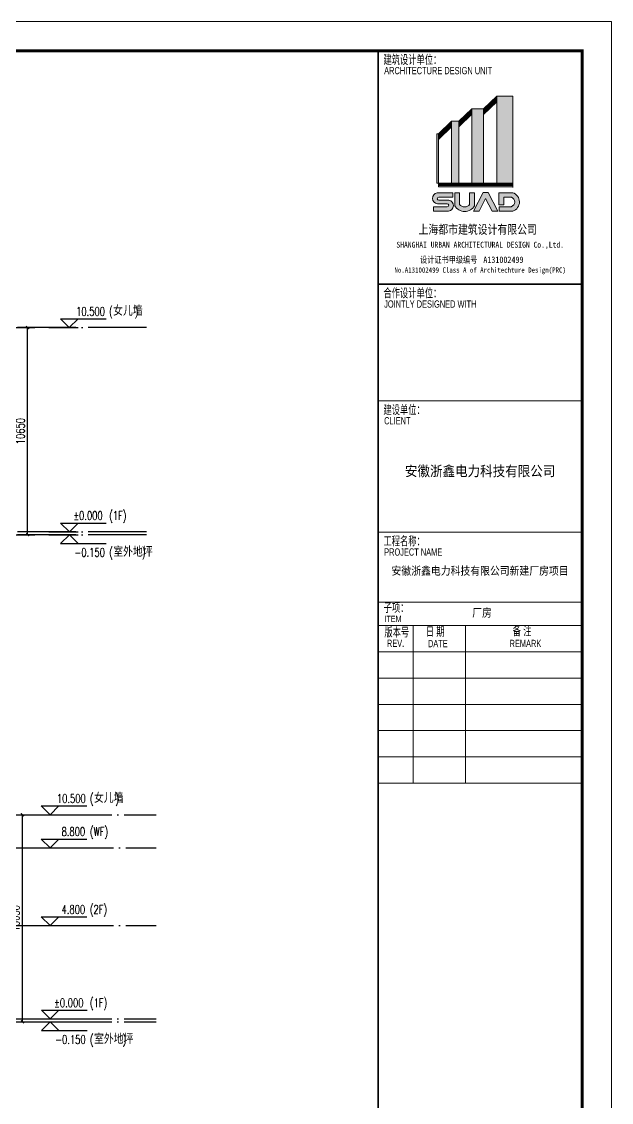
# Model space of a CAD drawing. Extents: x 409931 to 937299, y -508824 to 132289.
# Drawn here: x 585956 to 616297, y -438238 to -382674 of the extents above; entities that cross this region are included whole.
import ezdxf
from ezdxf.enums import TextEntityAlignment as Align

# ---------------------------------------------------------------- set-up
doc = ezdxf.new("R2010")
doc.units = 0
doc.header["$LTSCALE"] = 1500
doc.header["$MEASUREMENT"] = 0
doc.linetypes.add('DOTE', pattern=[2.4200000000000004, 2, -0.2, 0.02, -0.2])
doc.layers.get('Defpoints').update_dxf_attribs({"color": 252})
for name, color, linetype in [('DIM_ELEV', 3, 'Continuous'), ('DOTE', 1, 'Continuous'), ('PUB_DIM', 3, 'Continuous'), ('PUB_TEXT', 7, 'Continuous')]:
    doc.layers.add(name, color=color, linetype=linetype)
doc.layers.add('TK', color=151, linetype='Continuous', lineweight=13)
doc.styles.add('_TCH_DIM', font='SIMPLEX', dxfattribs={"bigfont": 'GBCBIG'})
doc.styles.add('_TCH_DIM_T3', font='SIMPLEX', dxfattribs={"width": 0.7058823529411765, "bigfont": 'GBCBIG'})
doc.styles.add('T&D', font='haiwenrs.shx', dxfattribs={"width": 0.7, "bigfont": 'hztxt.shx'})
doc.styles.add('TITLE', font='simhei.ttf', dxfattribs={"width": 0.8})
doc.dimstyles.new('_TCH_ARCH&&150', dxfattribs={"dimtxt": 446.25, "dimasz": 150, "dimexe": 375, "dimexo": 450, "dimgap": 150, "dimtad": 1, "dimdec": 0, "dimzin": 0, "dimdsep": 46, "dimtxsty": '_TCH_DIM_T3', "dimblk": 'ARCHTICK', "dimcen": 0.09, "dimclrt": 7, "dimazin": 2, "dimtfac": 1, "dimtdec": 0, "dimtix": 1, "dimtmove": 2, "dimatfit": 3, "dimfxl": 0, "dimtolj": 1, "dimtzin": 0, "dimarcsym": 0})

# ---------------------------------------------------------------- blocks, each defined once
blk = doc.blocks.new('TK-A0')
at = {"layer": 'TK'}
h = blk.add_hatch(color=256, dxfattribs=at)
edge = h.paths.add_edge_path()
edge.add_arc((1154.146755657937, 779.1924743879104), 3.32045557777653, 288.7014113640251, 432.3606518510305)
edge.add_line((1155.152934808804, 782.356811405414), (1150.437148290964, 782.356811405414))
edge.add_line((1150.437148290964, 782.356811405414), (1150.437148290964, 778.1699634066533))
edge.add_line((1150.437148290964, 778.1699634066533), (1152.074026242055, 778.1699634066533))
edge.add_line((1152.074026242055, 778.1699634066533), (1152.074026242055, 780.7794412946987))
edge.add_line((1152.074026242055, 780.7794412946987), (1154.743725869286, 780.7794412946987))
edge.add_arc((1154.144571136729, 779.1864479558968), 1.701944232639127, -72.16722840810769, 69.38777632303339, ccw=False)
edge.add_line((1154.665774277209, 777.5662746758533), (1150.456620366604, 777.5662746758533))
edge.add_line((1150.456620366604, 777.5662746758533), (1150.456620366604, 776.0473309625459))
edge.add_line((1150.456620366604, 776.0473309625459), (1155.211414325245, 776.0473309625459))
edge = h.paths.add_edge_path()
edge.add_arc((1138.673736182081, 779.8623456887203), 3.924004440335319, 210.1327751881304, 329.8672248118695)
edge.add_line((1142.067467917589, 777.8924736737955), (1142.067467917589, 782.3508309002925))
edge.add_line((1142.067467917589, 782.3508309002925), (1140.389430682019, 782.3508309002925))
edge.add_line((1140.389430682019, 782.3508309002925), (1140.389430682019, 778.3717602917046))
edge.add_arc((1138.673736182081, 779.5977993973252), 2.10873884244299, 215.5496840955361, 324.4503159044639, ccw=False)
edge.add_line((1136.958041682144, 778.3717602917046), (1136.958041682144, 782.3508309002925))
edge.add_line((1136.958041682144, 782.3508309002925), (1135.280004446575, 782.3508309002925))
edge.add_line((1135.280004446575, 782.3508309002925), (1135.280004446575, 777.8924736737955))
edge = h.paths.add_edge_path()
edge.add_arc((1129.528960183166, 780.455636774173), 1.863793725080171, 99.47712958257928, 264.9305597506611)
edge.add_line((1129.364269726942, 778.5991335818038), (1132.691885010566, 778.5991335818038))
edge.add_arc((1132.691789201844, 778.0591148868477), 0.5400187034551565, -89.98983473079062, 89.9898347307905, ccw=False)
edge.add_line((1132.691885010566, 777.5190961918917), (1127.97065559401, 777.5190961918917))
edge.add_line((1127.97065559401, 777.5190961918917), (1127.97065559401, 776.0695795825526))
edge.add_line((1127.97065559401, 776.0695795825526), (1133.118498568072, 776.0695795825526))
edge.add_arc((1132.953808111826, 777.92608277492), 1.863793725080171, 275.0694402493389, 440.5228704174207)
edge.add_line((1133.260689022903, 779.7644383324945), (1129.833793578938, 779.7644383324945))
edge.add_arc((1129.833889387661, 780.3044570274506), 0.5400187034551565, 90.01016526920938, 269.9898347307905, ccw=False)
edge.add_line((1129.833793578938, 780.8444757224066), (1134.62586506483, 780.8444757224066))
edge.add_line((1134.62586506483, 780.8444757224066), (1134.62586506483, 782.2939923317446))
edge.add_line((1134.62586506483, 782.2939923317446), (1129.222079272073, 782.2939923317446))
h.paths.add_polyline_path([(1145.020788980241, 782.4197730984405), (1146.727707333419, 782.4197730984405), (1150.080554039034, 775.9977945051814), (1148.119570456257, 775.9977945051814), (1145.87424815683, 780.3862111980195), (1143.628925857402, 775.9977945051814), (1141.667942274626, 775.9977945051814)])
for p, q in [((1189, 841), (5.14963979041462e-14, 840.9999999999999)), ((1189, 1.13686837721616e-13), (1189, 841)), ((1179, 831), (25.00000000000005, 830.9999999999999)), ((1109, 831), (1109, 10.00000000000011)), ((1179, 10.00000000000011), (1179, 831)), ((1109, 751.0000000000001), (1179, 751.0000000000001)), ((1109, 711.0000000000001), (1179, 711.0000000000001)), ((1109, 666.0000000000001), (1179, 666.0000000000001)), ((1109, 642.0000000000001), (1179, 642.0000000000001)), ((1109, 634.0000000000001), (1179, 634.0000000000001)), ((1109, 634.0000000000001), (1179, 634.0000000000001)), ((1109, 634.0000000000001), (1179, 634.0000000000001)), ((1109, 634.0000000000001), (1179, 634.0000000000001)), ((1109, 634.0000000000001), (1179, 634.0000000000001)), ((1121, 634.0000000000001), (1121, 580.0000000000001)), ((1139, 634.0000000000001), (1139, 580.0000000000001)), ((1109, 625.0000000000001), (1179, 625.0000000000001)), ((1109, 616.0000000000001), (1179, 616.0000000000001)), ((1109, 607.0000000000001), (1179, 607.0000000000001)), ((1109, 598.0000000000001), (1179, 598.0000000000001)), ((1109, 589.0000000000001), (1179, 589.0000000000001)), ((1109, 580.0000000000001), (1179, 580.0000000000001))]:
    blk.add_line(p, q, dxfattribs=at)
at = {"layer": 'TK', "color": 7}
for p, q in [((1145.157408515681, 811.1514531561669), (1149.654513675589, 815.437440792665)), ((1145.157408515681, 810.8751697189251), (1149.654513675589, 815.1611573554233)), ((1155.158445864823, 815.437440792665), (1149.654513675589, 815.437440792665)), ((1149.654513675589, 815.437440792665), (1149.654513675589, 785.5764909301286)), ((1155.158445864823, 785.5474954772282), (1155.158445864823, 815.4387035636656)), ((1145.157408515681, 810.598886281681), (1149.654513675589, 814.8848739181791)), ((1145.157408515681, 810.3226028444392), (1149.661503087655, 814.6152517736198)), ((1145.157408515681, 810.046319407195), (1149.654513675589, 814.3323070436932)), ((1145.157408515681, 809.7700359699533), (1149.654513675589, 814.0560236064514)), ((1145.157408515681, 809.4937525327091), (1149.661503087655, 813.7864014618897)), ((1145.157408515681, 809.2174690954649), (1149.661503087655, 813.5101180246479)), ((1136.663148659468, 806.86663922316), (1141.159022302032, 811.1514531561669)), ((1136.663148659468, 806.5903557859181), (1141.159022302032, 810.8751697189251)), ((1136.663148659468, 806.3140723486763), (1141.159022302032, 810.598886281681)), ((1136.663148659468, 806.0377889114322), (1141.159022302032, 810.3226028444392)), ((1136.663148659468, 805.7615054741881), (1141.159022302032, 810.046319407195)), ((1136.663148659468, 805.4852220369439), (1141.159022302032, 809.7700359699533)), ((1136.663148659468, 805.2089385997022), (1141.167243231423, 809.501587528885)), ((1136.663148659468, 804.9326551624604), (1141.167243231423, 809.225304091641)), ((1141.159022302032, 811.1514531561669), (1141.159022302032, 785.5764909301286)), ((1141.159022302032, 811.1514531561669), (1145.157408515681, 811.1514531561669)), ((1145.157408515681, 785.5474954772282), (1145.157408515681, 811.1514531561645)), ((1129.656702158283, 802.573990293977), (1134.160796730276, 806.8666392231576)), ((1129.656702158283, 802.2977068567329), (1134.160796730276, 806.5903557859158)), ((1129.656702158283, 802.0214234194888), (1134.160796730276, 806.314072348674)), ((1129.656702158283, 801.745139982247), (1134.160796730276, 806.0377889114299)), ((1129.656702158283, 801.4688565450051), (1134.160796730276, 805.7615054741857)), ((1129.656702158283, 801.1925731077633), (1134.160796730276, 805.4852220369439)), ((1129.664447788671, 800.9236716806918), (1134.168542360645, 805.2163206098724)), ((1129.664447788671, 800.64738824345), (1134.168542360645, 804.9400371726306)), ((1136.663148659468, 806.86663922316), (1134.160796730276, 806.8666392231576)), ((1134.160796730276, 806.86663922316), (1134.160796730276, 785.5764909301286)), ((1136.663148659468, 785.5764909301286), (1136.663148659468, 806.86663922316)), ((1129.656702158283, 802.573990293977), (1129.156702158283, 802.573990293977)), ((1129.156702158283, 802.573990293977), (1129.156702158283, 785.5764909301286)), ((1129.656702158283, 802.573990293977), (1129.656702158283, 785.5764909301286)), ((1129.156702158283, 785.5764909301286), (1129.752519463208, 785.5764909301286)), ((1129.656702158283, 785.5764909301286), (1129.656702158283, 784.3764909301285)), ((1129.656702158283, 785.3764909301285), (1155.158445864823, 785.3764909301285)), ((1129.656702158283, 785.3764909301285), (1155.158445864823, 785.3764909301285)), ((1129.752519463208, 785.5764909301286), (1155.158445864823, 785.5764909301286)), ((1134.080796730276, 785.5764909301286), (1136.693148659468, 785.5764909301286)), ((1141.17902230205, 785.5764909301286), (1145.177408515681, 785.5764909301286)), ((1149.624513675589, 785.5764909301286), (1155.158445864823, 785.5764909301286)), ((1155.158445864823, 784.1764909301286), (1155.158445864823, 785.4764909301285)), ((1129.656702158283, 785.1764909301286), (1155.158445864823, 785.1764909301286)), ((1129.656702158283, 784.9764909301285), (1155.158445864823, 784.9764909301285)), ((1129.656702158283, 784.7764909301285), (1155.158445864823, 784.7764909301285)), ((1129.656702158283, 784.3764909301285), (1155.158445864823, 784.3764909301285))]:
    blk.add_line(p, q, dxfattribs=at)
at = {"layer": 'TK', "const_width": 1}
blk.add_lwpolyline([(25.00000000000005, 830.9999999999999), (1179, 831), (1179, 10.00000000000011), (25, 10)], close=True, dxfattribs=at)
at = {"layer": 'TK', "const_width": 0.5}
for points in [[(1109, 10.00000000000011), (1109, 831)], [(1109, 751.0000000000001), (1179, 751.0000000000001)]]:
    blk.add_lwpolyline(points, dxfattribs=at)
at = {"layer": 'TK', "color": 7}
for points in [[(1129.222079272073, 782.2939923317446), (1134.62586506483, 782.2939923317446), (1134.62586506483, 780.8444757224066), (1129.833793578938, 780.8444757224066)], [(1135.280004446575, 782.3508309002925), (1136.958041682144, 782.3508309002925), (1136.958041682144, 778.3717602917046)], [(1135.280004446575, 782.3508309002925), (1135.280004446575, 777.8924736737955)], [(1142.067467917589, 782.3508309002925), (1140.389430682019, 782.3508309002925), (1140.389430682019, 778.3717602917046)], [(1145.020788980241, 782.4197730984405), (1141.667942274626, 775.9977945051814), (1143.628925857402, 775.9977945051814), (1145.87424815683, 780.3862111980195)], [(1142.067467917589, 782.3508309002925), (1142.067467917589, 777.8924736737955)], [(1145.020788980241, 782.4197730984405), (1146.727707333419, 782.4197730984405), (1150.080554039034, 775.9977945051814), (1148.119570456257, 775.9977945051814), (1145.87424815683, 780.3862111980195)], [(1150.437148290964, 778.1699634066533), (1150.437148290964, 782.356811405414), (1155.152934808804, 782.356811405414)], [(1132.691885010566, 778.5991335818038), (1129.364269726942, 778.5991335818038)], [(1129.833793578938, 779.7644383324945), (1133.260689022903, 779.7644383324945)], [(1150.437148290964, 778.1699634066533), (1152.074026242055, 778.1699634066533), (1152.074026242055, 780.7794412946987), (1154.743725869286, 780.7794412946987)], [(1132.691885010566, 777.5190961918917), (1127.97065559401, 777.5190961918917), (1127.97065559401, 776.0695795825526), (1133.118498568072, 776.0695795825526)], [(1150.456620366604, 777.5662746758533), (1154.665774277209, 777.5662746758533)], [(1150.456620366604, 777.5662746758533), (1150.456620366604, 776.0473309625459), (1155.211414325245, 776.0473309625459)]]:
    blk.add_lwpolyline(points, dxfattribs=at)
for centre, radius, start, end in [((1129.528960183166, 780.455636774173), 1.863793725080171, 99.47712958257927, 264.9305597506611), ((1154.146755657937, 779.1924743879104), 3.32045557777653, 288.7014113640251, 72.36065185103055), ((1129.833889387661, 780.3044570274506), 0.5400187034551565, 90.01016526920947, 269.9898347307905), ((1132.691789201844, 778.0591148868477), 0.5400187034551565, 270.0101652692095, 89.98983473079049), ((1132.953808111826, 777.92608277492), 1.863793725080171, 275.0694402493389, 80.52287041742068), ((1138.673736182081, 779.5977993973252), 2.10873884244299, 215.5496840955361, 324.4503159044639), ((1154.144571136729, 779.1864479558968), 1.701944232639127, 287.8327715918923, 69.38777632303336), ((1138.673736182081, 779.8623456887203), 3.924004440335319, 210.1327751881304, 329.8672248118695)]:
    blk.add_arc(centre, radius, start, end, dxfattribs=at)
for points in [[(1145.157408515681, 811.1514531561669), (1145.158957641777, 810.876646120961), (1149.661503087655, 815.4441020853498), (1149.661503087655, 815.1678186481056)], [(1149.654513675589, 785.5764909301286), (1155.158445864823, 785.5764909301286), (1149.654513675589, 815.437440792665), (1155.158445864823, 815.437440792665)], [(1145.157408515681, 810.5988862816832), (1145.158957641777, 810.3240792464774), (1149.661503087655, 814.8915352108662), (1149.661503087655, 814.615251773622)], [(1145.157408515681, 810.046319407195), (1145.158957641777, 809.7715123719892), (1149.661503087655, 814.3389683363803), (1149.661503087655, 814.0626848991361)], [(1145.163605019972, 809.4996581408504), (1145.165154146068, 809.2248511056422), (1149.667699591964, 813.792307070031), (1149.667699591964, 813.5160236327891)], [(1136.663148659468, 806.86663922316), (1136.664697785527, 806.5918321879517), (1141.167243231423, 811.1592881523428), (1141.167243231423, 810.8830047150987)], [(1136.663148659468, 806.3140723486763), (1136.664697785527, 806.0392653134704), (1141.167243231423, 810.6067212778593), (1141.167243231423, 810.3304378406174)], [(1136.663148659468, 805.7615054741881), (1136.664697785527, 805.4866984389845), (1141.167243231423, 810.054154403371), (1141.167243231423, 809.7778709661292)], [(1136.669345163759, 805.2148442078411), (1136.670894289818, 804.9400371726352), (1141.173439735752, 809.5074931370241), (1141.173439735752, 809.2312096997822)], [(1141.159022302032, 785.5764909301286), (1145.157408515681, 785.5764909301286), (1141.159022302032, 811.1514531561669), (1145.157408515681, 811.1514531561645)], [(1129.656702158283, 802.573990293977), (1129.658251284361, 802.2991832587711), (1134.160796730276, 806.8666392231576), (1134.160796730276, 806.5903557859158)], [(1129.659800410457, 802.0243762235606), (1129.661349536516, 801.7495691883547), (1134.163894982412, 806.3170251527434), (1134.163894982412, 806.0407417155017)], [(1129.662898662612, 801.4747621531442), (1129.664447788671, 801.1999551179383), (1134.166993234586, 805.767411082327), (1134.166993234586, 805.4911276450853)], [(1129.67064429298, 800.9295772888331), (1129.672193419058, 800.654770253625), (1134.174738864936, 805.2222262180161), (1134.174738864973, 804.9459427807719)], [(1134.160796730276, 785.5764909301286), (1136.663148659468, 785.5764909301286), (1134.160796730276, 806.8666392231576), (1136.663148659468, 806.86663922316)], [(1129.156702158283, 785.5764909301286), (1129.752519463208, 785.5764909301286), (1129.156702158283, 802.573990293977), (1129.656702158283, 802.573990293977)], [(1129.656702158283, 785.3764909301285), (1129.656702158283, 785.5764909301286), (1155.158445864823, 785.3764909301285), (1155.158445864823, 785.5764909301286)], [(1129.656702158283, 784.9764909301285), (1129.656702158283, 785.1764909301286), (1155.158445864823, 784.9764909301285), (1155.158445864823, 785.1764909301286)], [(1129.656702158283, 784.5764909301286), (1129.656702158283, 784.7764909301285), (1155.158445864823, 784.5764909301286), (1155.158445864823, 784.7764909301285)], [(1129.656702158283, 784.1764909301286), (1129.656702158283, 784.3764909301285), (1155.158445864823, 784.1764909301286), (1155.158445864823, 784.3764909301285)]]:
    blk.add_solid(points, dxfattribs=at)
at = {"layer": 'TK', "style": 'T&D', "width": 0.7}
for s, height, p in [('建筑设计单位：', 3, (1110.820864595012, 826.1841292128393)), ('ARCHITECTURE DESIGN UNIT', 2.5, (1111.0685751571, 822.9591104215832)), ('合作设计单位：', 3, (1110.820864595012, 746.1841292128398)), ('JOINTLY DESIGNED WITH', 2.5, (1111.0685751571, 742.9591104215838)), ('建设单位：', 3, (1110.820864595012, 706.1841292128396)), ('CLIENT', 2.5, (1111.0685751571, 702.9591104215834)), ('工程名称：', 3, (1110.820864595012, 661.1841292128396)), ('PROJECT NAME', 2.5, (1111.0685751571, 657.9591104215834)), ('子项：', 3, (1110.894753630983, 638.3821548605735)), ('ITEM', 2.1, (1111.143606203441, 635.2344526685007)), ('日 期', 3, (1125.331057525603, 630.179663387977)), ('备 注', 3, (1155.139179661216, 630.3128813016997)), ('版本号', 3, (1111.145742382964, 629.9541269419785)), ('REV.', 2.5, (1112.007335555721, 626.6639057611186)), ('DATE', 2.5, (1126.089139789864, 626.5709145095735)), ('REMARK', 2.5, (1154.080294090731, 626.607719078099))]:
    blk.add_text(s, height=height, dxfattribs=at).set_placement(p)
at = {"layer": 'TK', "color": 7, "style": 'TITLE', "width": 0.8}
for s, height, p in [('上海都市建筑设计有限公司 ', 3.1, (1144, 768.2486593937116)), ('SHANGHAI URBAN ARCHITECTURAL DESIGN Co.,Ltd.', 2, (1144, 763.5272913471371)), ('No.A131002499 Class A of Architechture Design(PRC)', 1.8, (1144, 754.9664609626861))]:
    blk.add_text(s, height=height, dxfattribs=at).set_placement(p, align=Align.CENTER)
for s, p in [('设计证书甲级编号', (1123.359026639052, 758.2898696273234)), ('A131002499', (1145.075221710198, 758.286525530102))]:
    blk.add_text(s, height=2.2, dxfattribs=at).set_placement(p)
blk = doc.blocks.new('_ArchTick')
at = {"color": 0, "linetype": 'ByBlock', "const_width": 0.4}
blk.add_lwpolyline([(-0.5, -0.5), (0.5, 0.5)], dxfattribs=at)
blk = doc.blocks.new('*D736')
at = {"layer": 'Defpoints', "color": 0}
for p in [(583456.1226836499, -423447.9752635802), (586000.0264000595, -423447.9752635802), (583456.1226836499, -434097.9752635802)]:
    blk.add_point(p, dxfattribs=at)
at = {"layer": 'PUB_DIM', "color": 0, "lineweight": -2}
for p, q in [((583906.1226836499, -423447.9752635802), (586375.0264000595, -423447.9752635802)), ((586000.0264000595, -434097.9752635802), (586000.0264000595, -423447.9752635802)), ((583906.1226836499, -434097.9752635802), (586375.0264000595, -434097.9752635802))]:
    blk.add_line(p, q, dxfattribs=at)
at = {"layer": 'PUB_DIM', "color": 0, "lineweight": -2, "xscale": 150, "yscale": 150, "zscale": 150}
for p, rotation in [((586000.0264000595, -423447.9752635802), 90), ((586000.0264000595, -434097.9752635802), 270)]:
    blk.add_blockref('_ArchTick', p, dxfattribs=dict(at, rotation=rotation))
at = {"layer": 'PUB_DIM', "color": 7, "insert": (585626.9014000596, -428772.9752635802), "char_height": 446.25, "attachment_point": 5, "rotation": 90, "style": '_TCH_DIM_T3'}
blk.add_mtext('\\A1;10650', dxfattribs=at)
blk = doc.blocks.new('*D746')
at = {"layer": 'Defpoints', "color": 0}
for p in [(583722.1483982105, -398403.1092076674), (586266.0521146201, -398403.1092076674), (583722.1483982105, -409053.1092076674)]:
    blk.add_point(p, dxfattribs=at)
at = {"layer": 'PUB_DIM', "color": 0, "lineweight": -2}
for p, q in [((584172.1483982105, -398403.1092076674), (586641.0521146201, -398403.1092076674)), ((586266.0521146201, -409053.1092076674), (586266.0521146201, -398403.1092076674)), ((584172.1483982105, -409053.1092076674), (586641.0521146201, -409053.1092076674))]:
    blk.add_line(p, q, dxfattribs=at)
at = {"layer": 'PUB_DIM', "color": 0, "lineweight": -2, "xscale": 150, "yscale": 150, "zscale": 150}
for p, rotation in [((586266.0521146201, -398403.1092076674), 90), ((586266.0521146201, -409053.1092076674), 270)]:
    blk.add_blockref('_ArchTick', p, dxfattribs=dict(at, rotation=rotation))
at = {"layer": 'PUB_DIM', "color": 7, "insert": (585892.9271146202, -403728.1092076674), "char_height": 446.25, "attachment_point": 5, "rotation": 90, "style": '_TCH_DIM_T3'}
blk.add_mtext('\\A1;10650', dxfattribs=at)

msp = doc.modelspace()

# ---------------------------------------------------------------- linework, layer by layer
at = {"layer": 'DIM_ELEV'}
for p, q in [((588407.9937059409, -398403.1092076674), (587957.9937059409, -397953.1092076674)), ((587957.9937059409, -397953.1092076674), (590305.4937059409, -397953.1092076674)), ((588407.9937059409, -398403.1092076674), (588857.9937059409, -397953.1092076674)), ((587357.9937059409, -398403.1092076674), (588857.9937059409, -398403.1092076674)), ((587363.471687275, -408903.1089461178), (588863.471687275, -408903.1089461178)), ((588413.471687275, -408903.1089461178), (587963.471687275, -408453.1089461178)), ((587963.471687275, -408453.1089461178), (590310.971687275, -408453.1089461178)), ((588413.471687275, -408903.1089461178), (588863.471687275, -408453.1089461178)), ((587363.471687275, -409053.1092076674), (588863.471687275, -409053.1092076674)), ((588413.471687275, -409053.1092076674), (587963.471687275, -409503.1092076674)), ((587963.471687275, -409503.1092076674), (590310.971687275, -409503.1092076674)), ((588413.471687275, -409053.1092076674), (588863.471687275, -409503.1092076674)), ((587418.6594823524, -423447.9752635802), (586968.6594823524, -422997.9752635802)), ((586968.6594823524, -422997.9752635802), (589316.1594823524, -422997.9752635802)), ((587418.6594823524, -423447.9752635802), (587868.6594823524, -422997.9752635802)), ((586368.6594823524, -423447.9752635802), (587868.6594823524, -423447.9752635802)), ((587418.6594823524, -425147.9752635802), (586968.6594823524, -424697.9752635802)), ((586968.6594823524, -424697.9752635802), (589316.1594823524, -424697.9752635802)), ((587418.6594823524, -425147.9752635802), (587868.6594823524, -424697.9752635802)), ((586368.6594823524, -425147.9752635802), (587868.6594823524, -425147.9752635802)), ((587418.6594823524, -429147.9752635802), (586968.6594823524, -428697.9752635802)), ((586968.6594823524, -428697.9752635802), (589316.1594823524, -428697.9752635802)), ((587418.6594823524, -429147.9752635802), (587868.6594823524, -428697.9752635802)), ((586368.6594823524, -429147.9752635802), (587868.6594823524, -429147.9752635802)), ((586374.1374636865, -433947.9750020306), (587874.1374636865, -433947.9750020306)), ((587424.1374636865, -433947.9750020306), (586974.1374636865, -433497.9750020306)), ((586974.1374636865, -433497.9750020306), (589321.6374636865, -433497.9750020306)), ((587424.1374636865, -433947.9750020306), (587874.1374636865, -433497.9750020306)), ((586374.1374636865, -434097.9752635802), (587874.1374636865, -434097.9752635802)), ((587424.1374636865, -434097.9752635802), (586974.1374636865, -434547.9752635802)), ((587424.1374636865, -434097.9752635802), (587874.1374636865, -434547.9752635802)), ((586974.1374636865, -434547.9752635802), (589321.6374636865, -434547.9752635802))]:
    msp.add_line(p, q, dxfattribs=at)
at = {"layer": 'DOTE', "color": 252, "linetype": 'DOTE'}
for p, q in [((592377.5553287542, -398403.1092076674), (445538.5515659084, -398403.1092076674)), ((592377.5553287542, -408903.1092076674), (445538.5515659084, -408903.1092076674)), ((592377.5553287542, -409053.1092076674), (445538.5515659084, -409053.1092076674)), ((446034.1647980981, -423447.9752635802), (592873.1685449872, -423447.9752635802)), ((569534.4258105913, -425147.9752635802), (592873.1685449872, -425147.9752635802)), ((569534.4258105913, -429147.9752635802), (592873.1685449872, -429147.9752635802)), ((446034.1647980981, -433947.9752635802), (592873.1685449872, -433947.9752635802)), ((446034.1647980981, -434097.9752635802), (592873.1685449872, -434097.9752635802))]:
    msp.add_line(p, q, dxfattribs=at)

# ---------------------------------------------------------------- block references
at = {"layer": 'TK', "xscale": 150, "yscale": 150, "zscale": 150}
msp.add_blockref('TK-A0', (437946.8286021762, -508823.5057666603), dxfattribs=at)

# ---------------------------------------------------------------- texts
at = {"layer": 'PUB_TEXT', "style": '_TCH_DIM', "width": 0.7058823529411765}
for s, p in [('(', (590455.4937059409, -397795.6092076674)), (')', (591771.3447697706, -397795.6092076674)), ('10.500', (588760.4937059409, -397795.6092076674)), ('(1F)', (590460.971687275, -408295.6089461178)), ('%%P0.000', (588615.971687275, -408295.6089461178)), ('-0.150', (588675.971687275, -410185.6092076674)), ('(', (590460.971687275, -410185.6092076674)), (')', (592145.4397723813, -410185.6092076674)), ('10.500', (587771.1594823524, -422840.4752635802)), ('(', (589466.1594823524, -422840.4752635802)), (')', (590782.0105461822, -422840.4752635802)), ('8.800', (588011.1594823524, -424540.4752635802)), ('(WF)', (589466.1594823524, -424540.4752635802)), ('4.800', (588011.1594823524, -428540.4752635802)), ('(2F)', (589466.1594823524, -428540.4752635802)), ('(1F)', (589471.6374636865, -433340.4750020306)), ('%%P0.000', (587626.6374636865, -433340.4750020306)), ('-0.150', (587686.6374636865, -435230.4752635802)), ('(', (589471.6374636865, -435230.4752635802)), (')', (591156.1055487929, -435230.4752635802))]:
    msp.add_text(s, height=446.25, dxfattribs=at).set_placement(p)
at = {"layer": 'PUB_TEXT', "style": '_TCH_DIM'}
for s, p in [('女儿墙', (590665.4937059409, -397795.6092076674)), ('室外地坪', (590670.971687275, -410185.6092076674)), ('女儿墙', (589676.1594823524, -422840.4752635802)), ('室外地坪', (589681.6374636865, -435230.4752635802))]:
    msp.add_text(s, height=506.3829787234042, dxfattribs=at).set_placement(p)
at = {"layer": 'TK', "color": 2, "style": 'TITLE', "width": 0.9}
for s, height, p in [('安徽浙鑫电力科技有限公司', 525, (609542.2037004866, -406042.7556995271)), ('安徽浙鑫电力科技有限公司新建厂房项目', 412.5, (609542.2037004866, -411115.9098844683))]:
    msp.add_text(s, height=height, dxfattribs=at).set_placement(p, align=Align.CENTER)
msp.add_text('厂房', height=412.5, dxfattribs=at).set_placement((609135.6635634298, -413272.9898063216))

# ---------------------------------------------------------------- dimensions: what is measured, and where the dimension line sits
at = {"layer": 'PUB_DIM'}
for p1, p2, picture, middle in [((583722.1483982105, -409053.1092076674), (583722.1483982105, -398403.1092076674), '*D746', (585892.9271146202, -403728.1092076674)), ((583456.1226836499, -434097.9752635802), (583456.1226836499, -423447.9752635802), '*D736', (585626.9014000596, -428772.9752635802))]:
    dim = msp.add_aligned_dim(p1=p1, p2=p2, distance=-2543.903716409579, dimstyle='_TCH_ARCH&&150', dxfattribs=at)
    dim.commit()
    dim.dimension.update_dxf_attribs({"geometry": picture, "text_midpoint": middle})

doc.saveas('drawing.dxf')
